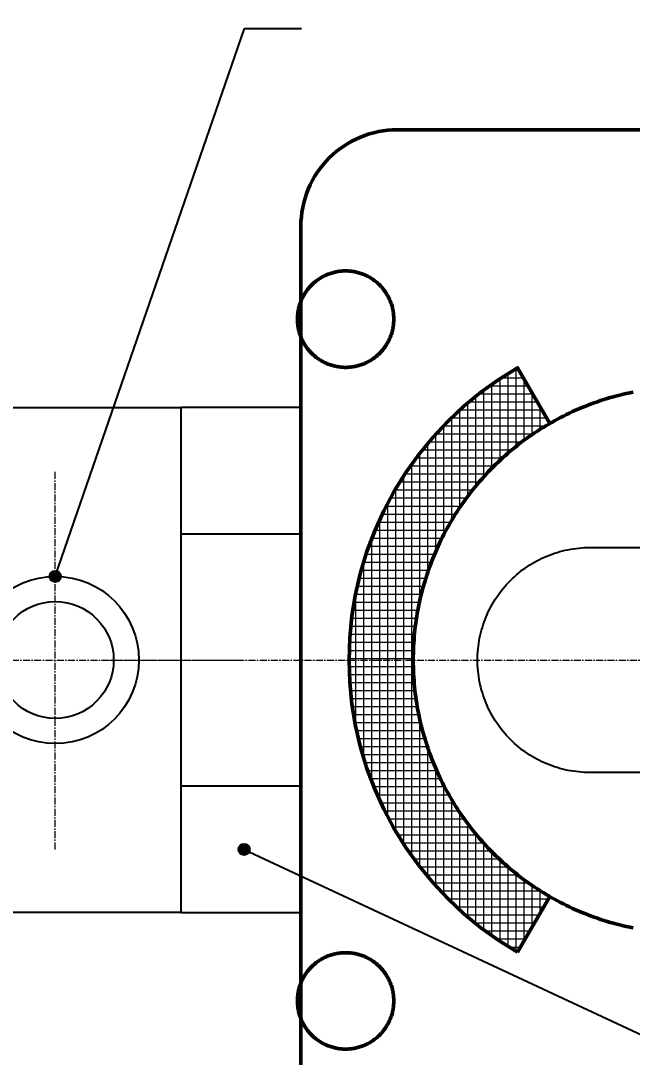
# Model space of a CAD drawing. Header units: millimetres. Extents: x -700 to 982, y -1088 to 100.
# Drawn here: x -91 to 102.9, y -410.8 to -82.5 of the extents above; entities that cross this region are included whole.
import ezdxf

# ---------------------------------------------------------------- set-up
doc = ezdxf.new("R2010")
doc.units = ezdxf.units.MM
doc.header["$LTSCALE"] = 0.7
doc.linetypes.add('CENTER', pattern=[5.08, 3.175, -0.635, 0.635, -0.635])
for name, color, linetype, lineweight in [('07_ОСИ', 2, 'CENTER', 18), ('20_ВИДИМЫЕ', 7, 'Continuous', 50), ('23_ШТРИХОВКА', 8, 'Continuous', 18), ('25_ЛИТЬЁ', 1, 'Continuous', 25)]:
    doc.layers.add(name, color=color, linetype=linetype, lineweight=lineweight)
doc.layers.add('09_РАЗМЕРЫ', color=6, linetype='Continuous')
doc.styles.add('ГОСТ', font='isocpeur.ttf')
doc.dimstyles.new('ГОСТ', dxfattribs={"dimscale": 2, "dimtxt": 3.5, "dimasz": 3, "dimexe": 2, "dimexo": 0, "dimgap": 1, "dimtad": 1, "dimdec": 1, "dimtxsty": 'ГОСТ', "dimcen": 2.5, "dimclrd": 6, "dimclre": 6, "dimclrt": 7, "dimazin": 3, "dimtfac": 1, "dimtmove": 0, "dimatfit": 3, "dimarcsym": 0})

msp = doc.modelspace()

# ---------------------------------------------------------------- hatches: boundary and pattern name
at = {"layer": '09_РАЗМЕРЫ'}
h = msp.add_hatch(color=7, dxfattribs=at)
edge = h.paths.add_edge_path()
edge.add_arc((-80, -258.5), 1.8, 0, 360)
h = msp.add_hatch(color=7, dxfattribs=at)
edge = h.paths.add_edge_path()
edge.add_arc((-20.16, -345), 1.8, 0, 360)
at = {"layer": '23_ШТРИХОВКА'}
h = msp.add_hatch(dxfattribs=at)
h.set_pattern_fill('ANSI37', scale=0.8, angle=-45)
h.paths.add_polyline_path([(66.55, -377.57), (60.62, -373.88), (54.93, -369.8), (49.52, -365.36), (44.42, -360.58), (39.64, -355.48), (35.2, -350.07), (31.12, -344.38), (27.43, -338.44), (24.13, -332.28), (21.25, -325.91), (18.78, -319.36), (16.75, -312.67), (15.16, -305.85), (14.02, -298.95), (13.34, -291.99), (13.11, -285), (13.34, -278.01), (14.02, -271.05), (15.16, -264.15), (16.75, -257.33), (18.78, -250.64), (21.25, -244.09), (24.13, -237.72), (27.43, -231.56), (31.12, -225.62), (35.2, -219.93), (39.64, -214.52), (44.42, -209.42), (49.52, -204.64), (54.93, -200.2), (60.62, -196.12), (66.55, -192.43), (76.74, -210.06), (76.43, -210.24), (75.51, -210.78), (74.61, -211.33), (73.71, -211.89), (72.81, -212.47), (71.93, -213.05), (71.05, -213.65), (70.18, -214.25), (69.31, -214.87), (68.45, -215.5), (67.61, -216.14), (66.76, -216.78), (65.93, -217.44), (65.11, -218.11), (64.29, -218.79), (63.48, -219.48), (62.68, -220.18), (61.89, -220.89), (61.11, -221.6), (60.33, -222.33), (59.57, -223.07), (58.81, -223.81), (58.07, -224.57), (57.33, -225.33), (56.6, -226.11), (55.89, -226.89), (55.18, -227.68), (54.48, -228.48), (53.79, -229.29), (53.11, -230.11), (52.44, -230.93), (51.78, -231.76), (51.14, -232.61), (50.5, -233.45), (49.87, -234.31), (49.25, -235.18), (48.65, -236.05), (48.05, -236.93), (47.47, -237.81), (46.89, -238.71), (46.33, -239.61), (45.78, -240.51), (45.24, -241.43), (44.71, -242.35), (44.19, -243.28), (43.69, -244.21), (43.19, -245.15), (42.71, -246.1), (42.24, -247.05), (41.78, -248), (41.33, -248.97), (40.89, -249.93), (40.47, -250.91), (40.06, -251.89), (39.66, -252.87), (39.27, -253.86), (38.89, -254.85), (38.53, -255.85), (38.18, -256.85), (37.84, -257.86), (37.51, -258.87), (37.2, -259.88), (36.89, -260.9), (36.6, -261.92), (36.33, -262.95), (36.06, -263.97), (35.81, -265.01), (35.57, -266.04), (35.35, -267.08), (35.13, -268.12), (34.93, -269.16), (34.74, -270.21), (34.57, -271.25), (34.41, -272.3), (34.26, -273.35), (34.12, -274.41), (34, -275.46), (33.89, -276.52), (33.79, -277.58), (33.7, -278.63), (33.63, -279.69), (33.57, -280.75), (33.53, -281.82), (33.5, -282.88), (33.48, -283.94), (33.47, -285), (33.48, -286.06), (33.5, -287.12), (33.53, -288.18), (33.57, -289.25), (33.63, -290.31), (33.7, -291.37), (33.79, -292.42), (33.89, -293.48), (34, -294.54), (34.12, -295.59), (34.26, -296.65), (34.41, -297.7), (34.57, -298.75), (34.74, -299.79), (34.93, -300.84), (35.13, -301.88), (35.35, -302.92), (35.57, -303.96), (35.81, -304.99), (36.06, -306.03), (36.33, -307.05), (36.6, -308.08), (36.89, -309.1), (37.2, -310.12), (37.51, -311.13), (37.84, -312.14), (38.18, -313.15), (38.53, -314.15), (38.89, -315.15), (39.27, -316.14), (39.66, -317.13), (40.06, -318.11), (40.47, -319.09), (40.89, -320.07), (41.33, -321.03), (41.78, -322), (42.24, -322.95), (42.71, -323.9), (43.19, -324.85), (43.69, -325.79), (44.19, -326.72), (44.71, -327.65), (45.24, -328.57), (45.78, -329.49), (46.33, -330.39), (46.89, -331.29), (47.47, -332.19), (48.05, -333.07), (48.65, -333.95), (49.25, -334.82), (49.87, -335.69), (50.5, -336.55), (51.14, -337.39), (51.78, -338.24), (52.44, -339.07), (53.11, -339.89), (53.79, -340.71), (54.48, -341.52), (55.18, -342.32), (55.89, -343.11), (56.6, -343.89), (57.33, -344.67), (58.07, -345.43), (58.81, -346.19), (59.57, -346.93), (60.33, -347.67), (61.11, -348.4), (61.89, -349.11), (62.68, -349.82), (63.48, -350.52), (64.29, -351.21), (65.11, -351.89), (65.93, -352.56), (66.76, -353.22), (67.61, -353.86), (68.45, -354.5), (69.31, -355.13), (70.18, -355.75), (71.05, -356.35), (71.93, -356.95), (72.81, -357.53), (73.71, -358.11), (74.61, -358.67), (75.51, -359.22), (76.43, -359.76), (76.74, -359.94)])

# ---------------------------------------------------------------- linework, layer by layer
at = {"layer": '07_ОСИ'}
for p, q in [((-80, -345), (-80, -225)), ((-140, -285), (-20, -285)), ((-65, -285), (305, -285))]:
    msp.add_line(p, q, dxfattribs=at)
at = {"layer": '09_РАЗМЕРЫ'}
for p, q in [((-80, -258.5), (-20, -85)), ((-20, -85), (-2, -85)), ((-20.16, -345), (280, -485))]:
    msp.add_line(p, q, dxfattribs=at)
for centre in [(-80, -258.5), (-20.16, -345)]:
    msp.add_circle(centre, 1.8, dxfattribs=at)
at = {"layer": '20_ВИДИМЫЕ'}
for points in [[(-2.16, -422.43), (-2.16, -147.57), (-2.12, -146.07), (-2.01, -144.58), (-1.83, -143.09), (-1.57, -141.61), (-1.24, -140.15), (-0.84, -138.7), (-0.37, -137.28), (0.16, -135.88), (0.77, -134.51), (1.45, -133.17), (2.18, -131.87), (2.99, -130.6), (3.85, -129.38), (4.77, -128.2), (5.75, -127.06), (6.78, -125.97), (7.87, -124.94), (9.01, -123.96), (10.19, -123.04), (11.41, -122.18), (12.68, -121.37), (13.98, -120.64), (15.32, -119.96), (16.69, -119.35), (18.09, -118.82), (19.51, -118.35), (20.96, -117.95), (22.42, -117.62), (23.9, -117.36), (25.39, -117.18), (26.88, -117.07), (28.38, -117.03), (211.62, -117.03)], [(103.12, -369.87), (102.08, -369.65), (101.04, -369.43), (100.01, -369.19), (98.97, -368.94), (97.95, -368.67), (96.92, -368.4), (95.9, -368.11), (94.88, -367.8), (93.87, -367.49), (92.86, -367.16), (91.85, -366.82), (90.85, -366.47), (89.85, -366.11), (88.86, -365.73), (87.87, -365.34), (86.89, -364.94), (85.91, -364.53), (84.93, -364.11), (83.97, -363.67), (83, -363.22), (82.05, -362.76), (81.1, -362.29), (80.15, -361.81), (79.21, -361.31), (78.28, -360.81), (77.35, -360.29), (76.43, -359.76), (75.51, -359.22), (74.61, -358.67), (73.71, -358.11), (72.81, -357.53), (71.93, -356.95), (71.05, -356.35), (70.18, -355.75), (69.31, -355.13), (68.45, -354.5), (67.61, -353.86), (66.76, -353.22), (65.93, -352.56), (65.11, -351.89), (64.29, -351.21), (63.48, -350.52), (62.68, -349.82), (61.89, -349.11), (61.11, -348.4), (60.33, -347.67), (59.57, -346.93), (58.81, -346.19), (58.07, -345.43), (57.33, -344.67), (56.6, -343.89), (55.89, -343.11), (55.18, -342.32), (54.48, -341.52), (53.79, -340.71), (53.11, -339.89), (52.44, -339.07), (51.78, -338.24), (51.14, -337.39), (50.5, -336.55), (49.87, -335.69), (49.25, -334.82), (48.65, -333.95), (48.05, -333.07), (47.47, -332.19), (46.89, -331.29), (46.33, -330.39), (45.78, -329.49), (45.24, -328.57), (44.71, -327.65), (44.19, -326.72), (43.69, -325.79), (43.19, -324.85), (42.71, -323.9), (42.24, -322.95), (41.78, -322), (41.33, -321.03), (40.89, -320.07), (40.47, -319.09), (40.06, -318.11), (39.66, -317.13), (39.27, -316.14), (38.89, -315.15), (38.53, -314.15), (38.18, -313.15), (37.84, -312.14), (37.51, -311.13), (37.2, -310.12), (36.89, -309.1), (36.6, -308.08), (36.33, -307.05), (36.06, -306.03), (35.81, -304.99), (35.57, -303.96), (35.35, -302.92), (35.13, -301.88), (34.93, -300.84), (34.74, -299.79), (34.57, -298.75), (34.41, -297.7), (34.26, -296.65), (34.12, -295.59), (34, -294.54), (33.89, -293.48), (33.79, -292.42), (33.7, -291.37), (33.63, -290.31), (33.57, -289.25), (33.53, -288.18), (33.5, -287.12), (33.48, -286.06), (33.47, -285), (33.48, -283.94), (33.5, -282.88), (33.53, -281.82), (33.57, -280.75), (33.63, -279.69), (33.7, -278.63), (33.79, -277.58), (33.89, -276.52), (34, -275.46), (34.12, -274.41), (34.26, -273.35), (34.41, -272.3), (34.57, -271.25), (34.74, -270.21), (34.93, -269.16), (35.13, -268.12), (35.35, -267.08), (35.57, -266.04), (35.81, -265.01), (36.06, -263.97), (36.33, -262.95), (36.6, -261.92), (36.89, -260.9), (37.2, -259.88), (37.51, -258.87), (37.84, -257.86), (38.18, -256.85), (38.53, -255.85), (38.89, -254.85), (39.27, -253.86), (39.66, -252.87), (40.06, -251.89), (40.47, -250.91), (40.89, -249.93), (41.33, -248.97), (41.78, -248), (42.24, -247.05), (42.71, -246.1), (43.19, -245.15), (43.69, -244.21), (44.19, -243.28), (44.71, -242.35), (45.24, -241.43), (45.78, -240.51), (46.33, -239.61), (46.89, -238.71), (47.47, -237.81), (48.05, -236.93), (48.65, -236.05), (49.25, -235.18), (49.87, -234.31), (50.5, -233.45), (51.14, -232.61), (51.78, -231.76), (52.44, -230.93), (53.11, -230.11), (53.79, -229.29), (54.48, -228.48), (55.18, -227.68), (55.89, -226.89), (56.6, -226.11), (57.33, -225.33), (58.07, -224.57), (58.81, -223.81), (59.57, -223.07), (60.33, -222.33), (61.11, -221.6), (61.89, -220.89), (62.68, -220.18), (63.48, -219.48), (64.29, -218.79), (65.11, -218.11), (65.93, -217.44), (66.76, -216.78), (67.61, -216.14), (68.45, -215.5), (69.31, -214.87), (70.18, -214.25), (71.05, -213.65), (71.93, -213.05), (72.81, -212.47), (73.71, -211.89), (74.61, -211.33), (75.51, -210.78), (76.43, -210.24), (77.35, -209.71), (78.28, -209.19), (79.21, -208.69), (80.15, -208.19), (81.1, -207.71), (82.05, -207.24), (83, -206.78), (83.97, -206.33), (84.93, -205.89), (85.91, -205.47), (86.89, -205.06), (87.87, -204.66), (88.86, -204.27), (89.85, -203.89), (90.85, -203.53), (91.85, -203.18), (92.86, -202.84), (93.87, -202.51), (94.88, -202.2), (95.9, -201.89), (96.92, -201.6), (97.95, -201.33), (98.97, -201.06), (100.01, -200.81), (101.04, -200.57), (102.08, -200.35), (103.12, -200.13)]]:
    msp.add_lwpolyline(points, dxfattribs=at)
for points in [[(27.29, -177.02), (27.29, -177.4), (27.28, -177.77), (27.25, -178.15), (27.22, -178.52), (27.18, -178.89), (27.13, -179.27), (27.07, -179.64), (27, -180), (26.92, -180.37), (26.84, -180.74), (26.74, -181.1), (26.64, -181.46), (26.52, -181.81), (26.4, -182.17), (26.27, -182.52), (26.13, -182.87), (25.98, -183.21), (25.83, -183.55), (25.66, -183.89), (25.49, -184.22), (25.31, -184.55), (25.12, -184.88), (24.93, -185.19), (24.72, -185.51), (24.51, -185.82), (24.29, -186.12), (24.06, -186.42), (23.83, -186.71), (23.59, -187), (23.34, -187.28), (23.08, -187.55), (22.82, -187.82), (22.55, -188.08), (22.28, -188.34), (22, -188.59), (21.71, -188.83), (21.42, -189.06), (21.12, -189.29), (20.82, -189.51), (20.51, -189.72), (20.19, -189.93), (19.88, -190.12), (19.55, -190.31), (19.22, -190.49), (18.89, -190.66), (18.55, -190.83), (18.21, -190.98), (17.87, -191.13), (17.52, -191.27), (17.17, -191.4), (16.81, -191.52), (16.46, -191.64), (16.1, -191.74), (15.74, -191.84), (15.37, -191.92), (15, -192), (14.64, -192.07), (14.27, -192.13), (13.89, -192.18), (13.52, -192.22), (13.15, -192.25), (12.77, -192.28), (12.4, -192.29), (12.02, -192.29), (11.65, -192.29), (11.28, -192.28), (10.9, -192.25), (10.53, -192.22), (10.16, -192.18), (9.78, -192.13), (9.41, -192.07), (9.05, -192), (8.68, -191.92), (8.31, -191.84), (7.95, -191.74), (7.59, -191.64), (7.23, -191.52), (6.88, -191.4), (6.53, -191.27), (6.18, -191.13), (5.84, -190.98), (5.5, -190.83), (5.16, -190.66), (4.83, -190.49), (4.5, -190.31), (4.17, -190.12), (3.86, -189.93), (3.54, -189.72), (3.23, -189.51), (2.93, -189.29), (2.63, -189.06), (2.34, -188.83), (2.05, -188.59), (1.77, -188.34), (1.5, -188.08), (1.23, -187.82), (0.97, -187.55), (0.71, -187.28), (0.46, -187), (0.22, -186.71), (-0.01, -186.42), (-0.24, -186.12), (-0.46, -185.82), (-0.67, -185.51), (-0.88, -185.19), (-1.07, -184.88), (-1.26, -184.55), (-1.44, -184.22), (-1.61, -183.89), (-1.78, -183.55), (-1.94, -183.21), (-2.08, -182.87), (-2.22, -182.52), (-2.35, -182.17), (-2.47, -181.81), (-2.59, -181.46), (-2.69, -181.1), (-2.79, -180.74), (-2.87, -180.37), (-2.95, -180), (-3.02, -179.64), (-3.08, -179.27), (-3.13, -178.89), (-3.17, -178.52), (-3.2, -178.15), (-3.23, -177.77), (-3.24, -177.4), (-3.25, -177.02), (-3.24, -176.65), (-3.23, -176.28), (-3.2, -175.9), (-3.17, -175.53), (-3.13, -175.16), (-3.08, -174.78), (-3.02, -174.41), (-2.95, -174.05), (-2.87, -173.68), (-2.79, -173.31), (-2.69, -172.95), (-2.59, -172.59), (-2.47, -172.23), (-2.35, -171.88), (-2.22, -171.53), (-2.08, -171.18), (-1.94, -170.84), (-1.78, -170.5), (-1.61, -170.16), (-1.44, -169.83), (-1.26, -169.5), (-1.07, -169.17), (-0.88, -168.86), (-0.67, -168.54), (-0.46, -168.23), (-0.24, -167.93), (-0.01, -167.63), (0.22, -167.34), (0.46, -167.05), (0.71, -166.77), (0.97, -166.5), (1.23, -166.23), (1.5, -165.97), (1.77, -165.71), (2.05, -165.46), (2.34, -165.22), (2.63, -164.99), (2.93, -164.76), (3.23, -164.54), (3.54, -164.33), (3.86, -164.12), (4.17, -163.93), (4.5, -163.74), (4.83, -163.56), (5.16, -163.39), (5.5, -163.22), (5.84, -163.06), (6.18, -162.92), (6.53, -162.78), (6.88, -162.65), (7.23, -162.53), (7.59, -162.41), (7.95, -162.31), (8.31, -162.21), (8.68, -162.13), (9.05, -162.05), (9.41, -161.98), (9.78, -161.92), (10.16, -161.87), (10.53, -161.83), (10.9, -161.8), (11.28, -161.77), (11.65, -161.76), (12.02, -161.75), (12.4, -161.76), (12.77, -161.77), (13.15, -161.8), (13.52, -161.83), (13.89, -161.87), (14.27, -161.92), (14.64, -161.98), (15, -162.05), (15.37, -162.13), (15.74, -162.21), (16.1, -162.31), (16.46, -162.41), (16.81, -162.53), (17.17, -162.65), (17.52, -162.78), (17.87, -162.92), (18.21, -163.06), (18.55, -163.22), (18.89, -163.39), (19.22, -163.56), (19.55, -163.74), (19.88, -163.93), (20.19, -164.12), (20.51, -164.33), (20.82, -164.54), (21.12, -164.76), (21.42, -164.99), (21.71, -165.22), (22, -165.46), (22.28, -165.71), (22.55, -165.97), (22.82, -166.23), (23.08, -166.5), (23.34, -166.77), (23.59, -167.05), (23.83, -167.34), (24.06, -167.63), (24.29, -167.93), (24.51, -168.23), (24.72, -168.54), (24.93, -168.86), (25.12, -169.17), (25.31, -169.5), (25.49, -169.83), (25.66, -170.16), (25.83, -170.5), (25.98, -170.84), (26.13, -171.18), (26.27, -171.53), (26.4, -171.88), (26.52, -172.23), (26.64, -172.59), (26.74, -172.95), (26.84, -173.31), (26.92, -173.68), (27, -174.05), (27.07, -174.41), (27.13, -174.78), (27.18, -175.16), (27.22, -175.53), (27.25, -175.9), (27.28, -176.28), (27.29, -176.65), (27.29, -177.02)], [(66.55, -377.57), (60.62, -373.88), (54.93, -369.8), (49.52, -365.36), (44.42, -360.58), (39.64, -355.48), (35.2, -350.07), (31.12, -344.38), (27.43, -338.44), (24.13, -332.28), (21.25, -325.91), (18.78, -319.36), (16.75, -312.67), (15.16, -305.85), (14.02, -298.95), (13.34, -291.99), (13.11, -285), (13.34, -278.01), (14.02, -271.05), (15.16, -264.15), (16.75, -257.33), (18.78, -250.64), (21.25, -244.09), (24.13, -237.72), (27.43, -231.56), (31.12, -225.62), (35.2, -219.93), (39.64, -214.52), (44.42, -209.42), (49.52, -204.64), (54.93, -200.2), (60.62, -196.12), (66.55, -192.43), (76.74, -210.06), (76.43, -210.24), (75.51, -210.78), (74.61, -211.33), (73.71, -211.89), (72.81, -212.47), (71.93, -213.05), (71.05, -213.65), (70.18, -214.25), (69.31, -214.87), (68.45, -215.5), (67.61, -216.14), (66.76, -216.78), (65.93, -217.44), (65.11, -218.11), (64.29, -218.79), (63.48, -219.48), (62.68, -220.18), (61.89, -220.89), (61.11, -221.6), (60.33, -222.33), (59.57, -223.07), (58.81, -223.81), (58.07, -224.57), (57.33, -225.33), (56.6, -226.11), (55.89, -226.89), (55.18, -227.68), (54.48, -228.48), (53.79, -229.29), (53.11, -230.11), (52.44, -230.93), (51.78, -231.76), (51.14, -232.61), (50.5, -233.45), (49.87, -234.31), (49.25, -235.18), (48.65, -236.05), (48.05, -236.93), (47.47, -237.81), (46.89, -238.71), (46.33, -239.61), (45.78, -240.51), (45.24, -241.43), (44.71, -242.35), (44.19, -243.28), (43.69, -244.21), (43.19, -245.15), (42.71, -246.1), (42.24, -247.05), (41.78, -248), (41.33, -248.97), (40.89, -249.93), (40.47, -250.91), (40.06, -251.89), (39.66, -252.87), (39.27, -253.86), (38.89, -254.85), (38.53, -255.85), (38.18, -256.85), (37.84, -257.86), (37.51, -258.87), (37.2, -259.88), (36.89, -260.9), (36.6, -261.92), (36.33, -262.95), (36.06, -263.97), (35.81, -265.01), (35.57, -266.04), (35.35, -267.08), (35.13, -268.12), (34.93, -269.16), (34.74, -270.21), (34.57, -271.25), (34.41, -272.3), (34.26, -273.35), (34.12, -274.41), (34, -275.46), (33.89, -276.52), (33.79, -277.58), (33.7, -278.63), (33.63, -279.69), (33.57, -280.75), (33.53, -281.82), (33.5, -282.88), (33.48, -283.94), (33.47, -285), (33.48, -286.06), (33.5, -287.12), (33.53, -288.18), (33.57, -289.25), (33.63, -290.31), (33.7, -291.37), (33.79, -292.42), (33.89, -293.48), (34, -294.54), (34.12, -295.59), (34.26, -296.65), (34.41, -297.7), (34.57, -298.75), (34.74, -299.79), (34.93, -300.84), (35.13, -301.88), (35.35, -302.92), (35.57, -303.96), (35.81, -304.99), (36.06, -306.03), (36.33, -307.05), (36.6, -308.08), (36.89, -309.1), (37.2, -310.12), (37.51, -311.13), (37.84, -312.14), (38.18, -313.15), (38.53, -314.15), (38.89, -315.15), (39.27, -316.14), (39.66, -317.13), (40.06, -318.11), (40.47, -319.09), (40.89, -320.07), (41.33, -321.03), (41.78, -322), (42.24, -322.95), (42.71, -323.9), (43.19, -324.85), (43.69, -325.79), (44.19, -326.72), (44.71, -327.65), (45.24, -328.57), (45.78, -329.49), (46.33, -330.39), (46.89, -331.29), (47.47, -332.19), (48.05, -333.07), (48.65, -333.95), (49.25, -334.82), (49.87, -335.69), (50.5, -336.55), (51.14, -337.39), (51.78, -338.24), (52.44, -339.07), (53.11, -339.89), (53.79, -340.71), (54.48, -341.52), (55.18, -342.32), (55.89, -343.11), (56.6, -343.89), (57.33, -344.67), (58.07, -345.43), (58.81, -346.19), (59.57, -346.93), (60.33, -347.67), (61.11, -348.4), (61.89, -349.11), (62.68, -349.82), (63.48, -350.52), (64.29, -351.21), (65.11, -351.89), (65.93, -352.56), (66.76, -353.22), (67.61, -353.86), (68.45, -354.5), (69.31, -355.13), (70.18, -355.75), (71.05, -356.35), (71.93, -356.95), (72.81, -357.53), (73.71, -358.11), (74.61, -358.67), (75.51, -359.22), (76.43, -359.76), (76.74, -359.94), (66.55, -377.57)], [(27.29, -392.98), (27.29, -393.35), (27.28, -393.72), (27.25, -394.1), (27.22, -394.47), (27.18, -394.84), (27.13, -395.22), (27.07, -395.59), (27, -395.95), (26.92, -396.32), (26.84, -396.69), (26.74, -397.05), (26.64, -397.41), (26.52, -397.77), (26.4, -398.12), (26.27, -398.47), (26.13, -398.82), (25.98, -399.16), (25.83, -399.5), (25.66, -399.84), (25.49, -400.17), (25.31, -400.5), (25.12, -400.83), (24.93, -401.14), (24.72, -401.46), (24.51, -401.77), (24.29, -402.07), (24.06, -402.37), (23.83, -402.66), (23.59, -402.95), (23.34, -403.23), (23.08, -403.5), (22.82, -403.77), (22.55, -404.03), (22.28, -404.29), (22, -404.54), (21.71, -404.78), (21.42, -405.01), (21.12, -405.24), (20.82, -405.46), (20.51, -405.67), (20.19, -405.88), (19.88, -406.07), (19.55, -406.26), (19.22, -406.44), (18.89, -406.61), (18.55, -406.78), (18.21, -406.94), (17.87, -407.08), (17.52, -407.22), (17.17, -407.35), (16.81, -407.47), (16.46, -407.59), (16.1, -407.69), (15.74, -407.79), (15.37, -407.87), (15, -407.95), (14.64, -408.02), (14.27, -408.08), (13.89, -408.13), (13.52, -408.17), (13.15, -408.2), (12.77, -408.23), (12.4, -408.24), (12.02, -408.25), (11.65, -408.24), (11.28, -408.23), (10.9, -408.2), (10.53, -408.17), (10.16, -408.13), (9.78, -408.08), (9.41, -408.02), (9.05, -407.95), (8.68, -407.87), (8.31, -407.79), (7.95, -407.69), (7.59, -407.59), (7.23, -407.47), (6.88, -407.35), (6.53, -407.22), (6.18, -407.08), (5.84, -406.94), (5.5, -406.78), (5.16, -406.61), (4.83, -406.44), (4.5, -406.26), (4.17, -406.07), (3.86, -405.88), (3.54, -405.67), (3.23, -405.46), (2.93, -405.24), (2.63, -405.01), (2.34, -404.78), (2.05, -404.54), (1.77, -404.29), (1.5, -404.03), (1.23, -403.77), (0.97, -403.5), (0.71, -403.23), (0.46, -402.95), (0.22, -402.66), (-0.01, -402.37), (-0.24, -402.07), (-0.46, -401.77), (-0.67, -401.46), (-0.88, -401.14), (-1.07, -400.83), (-1.26, -400.5), (-1.44, -400.17), (-1.61, -399.84), (-1.78, -399.5), (-1.94, -399.16), (-2.08, -398.82), (-2.22, -398.47), (-2.35, -398.12), (-2.47, -397.77), (-2.59, -397.41), (-2.69, -397.05), (-2.79, -396.69), (-2.87, -396.32), (-2.95, -395.95), (-3.02, -395.59), (-3.08, -395.22), (-3.13, -394.84), (-3.17, -394.47), (-3.2, -394.1), (-3.23, -393.72), (-3.24, -393.35), (-3.25, -392.98), (-3.24, -392.6), (-3.23, -392.23), (-3.2, -391.85), (-3.17, -391.48), (-3.13, -391.11), (-3.08, -390.73), (-3.02, -390.36), (-2.95, -390), (-2.87, -389.63), (-2.79, -389.26), (-2.69, -388.9), (-2.59, -388.54), (-2.47, -388.19), (-2.35, -387.83), (-2.22, -387.48), (-2.08, -387.13), (-1.94, -386.79), (-1.78, -386.45), (-1.61, -386.11), (-1.44, -385.78), (-1.26, -385.45), (-1.07, -385.12), (-0.88, -384.81), (-0.67, -384.49), (-0.46, -384.18), (-0.24, -383.88), (-0.01, -383.58), (0.22, -383.29), (0.46, -383), (0.71, -382.72), (0.97, -382.45), (1.23, -382.18), (1.5, -381.92), (1.77, -381.66), (2.05, -381.41), (2.34, -381.17), (2.63, -380.94), (2.93, -380.71), (3.23, -380.49), (3.54, -380.28), (3.86, -380.07), (4.17, -379.88), (4.5, -379.69), (4.83, -379.51), (5.16, -379.34), (5.5, -379.17), (5.84, -379.02), (6.18, -378.87), (6.53, -378.73), (6.88, -378.6), (7.23, -378.48), (7.59, -378.36), (7.95, -378.26), (8.31, -378.16), (8.68, -378.08), (9.05, -378), (9.41, -377.93), (9.78, -377.87), (10.16, -377.82), (10.53, -377.78), (10.9, -377.75), (11.28, -377.72), (11.65, -377.71), (12.02, -377.71), (12.4, -377.71), (12.77, -377.72), (13.15, -377.75), (13.52, -377.78), (13.89, -377.82), (14.27, -377.87), (14.64, -377.93), (15, -378), (15.37, -378.08), (15.74, -378.16), (16.1, -378.26), (16.46, -378.36), (16.81, -378.48), (17.17, -378.6), (17.52, -378.73), (17.87, -378.87), (18.21, -379.02), (18.55, -379.17), (18.89, -379.34), (19.22, -379.51), (19.55, -379.69), (19.88, -379.88), (20.19, -380.07), (20.51, -380.28), (20.82, -380.49), (21.12, -380.71), (21.42, -380.94), (21.71, -381.17), (22, -381.41), (22.28, -381.66), (22.55, -381.92), (22.82, -382.18), (23.08, -382.45), (23.34, -382.72), (23.59, -383), (23.83, -383.29), (24.06, -383.58), (24.29, -383.88), (24.51, -384.18), (24.72, -384.49), (24.93, -384.81), (25.12, -385.12), (25.31, -385.45), (25.49, -385.78), (25.66, -386.11), (25.83, -386.45), (25.98, -386.79), (26.13, -387.13), (26.27, -387.48), (26.4, -387.83), (26.52, -388.19), (26.64, -388.54), (26.74, -388.9), (26.84, -389.26), (26.92, -389.63), (27, -390), (27.07, -390.36), (27.13, -390.73), (27.18, -391.11), (27.22, -391.48), (27.25, -391.85), (27.28, -392.23), (27.29, -392.6), (27.29, -392.98)]]:
    msp.add_lwpolyline(points, close=True, dxfattribs=at)
at = {"layer": '25_ЛИТЬЁ'}
for points in [[(-79.84, -205), (-40.16, -205), (-40.16, -365), (-79.84, -365), (-80.16, -365), (-119.84, -365), (-119.84, -205), (-80.16, -205), (-79.84, -205)], [(-2.16, -245), (-2.16, -205), (-40.16, -205), (-40.16, -245), (-2.16, -245)], [(-2.16, -365), (-2.16, -325), (-40.16, -325), (-40.16, -365), (-2.16, -365)]]:
    msp.add_lwpolyline(points, close=True, dxfattribs=at)
msp.add_lwpolyline([(150.54, -320.63), (89.46, -320.63), (88.59, -320.62), (88.59, -320.62), (87.71, -320.59), (86.84, -320.53), (85.97, -320.46), (85.1, -320.36), (84.23, -320.24), (83.37, -320.11), (82.51, -319.95), (81.65, -319.76), (80.8, -319.56), (79.96, -319.34), (79.12, -319.1), (78.28, -318.83), (77.46, -318.55), (76.64, -318.24), (75.82, -317.92), (75.02, -317.57), (74.23, -317.21), (73.44, -316.83), (72.66, -316.42), (71.9, -316), (71.14, -315.56), (70.4, -315.1), (69.67, -314.63), (68.94, -314.13), (68.24, -313.62), (67.54, -313.09), (66.86, -312.54), (66.19, -311.98), (65.53, -311.4), (64.89, -310.8), (64.27, -310.19), (63.66, -309.57), (63.06, -308.93), (62.48, -308.27), (61.92, -307.6), (61.37, -306.92), (60.84, -306.22), (60.33, -305.52), (59.83, -304.79), (59.36, -304.06), (58.9, -303.32), (58.46, -302.56), (58.04, -301.8), (57.63, -301.02), (57.25, -300.23), (56.89, -299.44), (56.54, -298.64), (56.22, -297.82), (55.91, -297), (55.63, -296.18), (55.36, -295.34), (55.12, -294.5), (54.9, -293.66), (54.7, -292.81), (54.51, -291.95), (54.35, -291.09), (54.22, -290.23), (54.1, -289.36), (54, -288.49), (53.93, -287.62), (53.87, -286.75), (53.84, -285.87), (53.83, -285), (53.84, -284.13), (53.87, -283.25), (53.93, -282.38), (54, -281.51), (54.1, -280.64), (54.22, -279.77), (54.35, -278.91), (54.51, -278.05), (54.7, -277.19), (54.9, -276.34), (55.12, -275.5), (55.36, -274.66), (55.63, -273.82), (55.91, -273), (56.22, -272.18), (56.54, -271.36), (56.89, -270.56), (57.25, -269.77), (57.63, -268.98), (58.04, -268.2), (58.46, -267.44), (58.9, -266.68), (59.36, -265.94), (59.83, -265.21), (60.33, -264.48), (60.84, -263.78), (61.37, -263.08), (61.92, -262.4), (62.48, -261.73), (63.06, -261.07), (63.66, -260.43), (64.27, -259.81), (64.89, -259.2), (65.53, -258.6), (66.19, -258.02), (66.86, -257.46), (67.54, -256.91), (68.24, -256.38), (68.94, -255.87), (69.67, -255.37), (70.4, -254.9), (71.14, -254.44), (71.9, -254), (72.66, -253.58), (73.44, -253.17), (74.23, -252.79), (75.02, -252.43), (75.82, -252.08), (76.64, -251.76), (77.46, -251.45), (78.28, -251.17), (79.12, -250.9), (79.96, -250.66), (80.8, -250.44), (81.65, -250.24), (82.51, -250.05), (83.37, -249.89), (84.23, -249.76), (85.1, -249.64), (85.97, -249.54), (86.84, -249.47), (87.71, -249.41), (88.59, -249.38), (89.46, -249.37), (150.54, -249.37)], dxfattribs=at)
for radius in [26.5, 18.5]:
    msp.add_circle((-80, -285), radius, dxfattribs=at)

# ---------------------------------------------------------------- dimensions: what is measured, and where the dimension line sits
at = {"layer": '09_РАЗМЕРЫ'}
for base, p1, p2 in [((-280, 30), (-280, -285), (120, -285)), ((-505, -664), (-505, -285), (345, -285))]:
    msp.add_linear_dim(base=base, p1=p1, p2=p2, dimstyle='ГОСТ', override={"dimtxsty": 'ГОСТ'}, dxfattribs=at).render()

doc.saveas('drawing.dxf')
